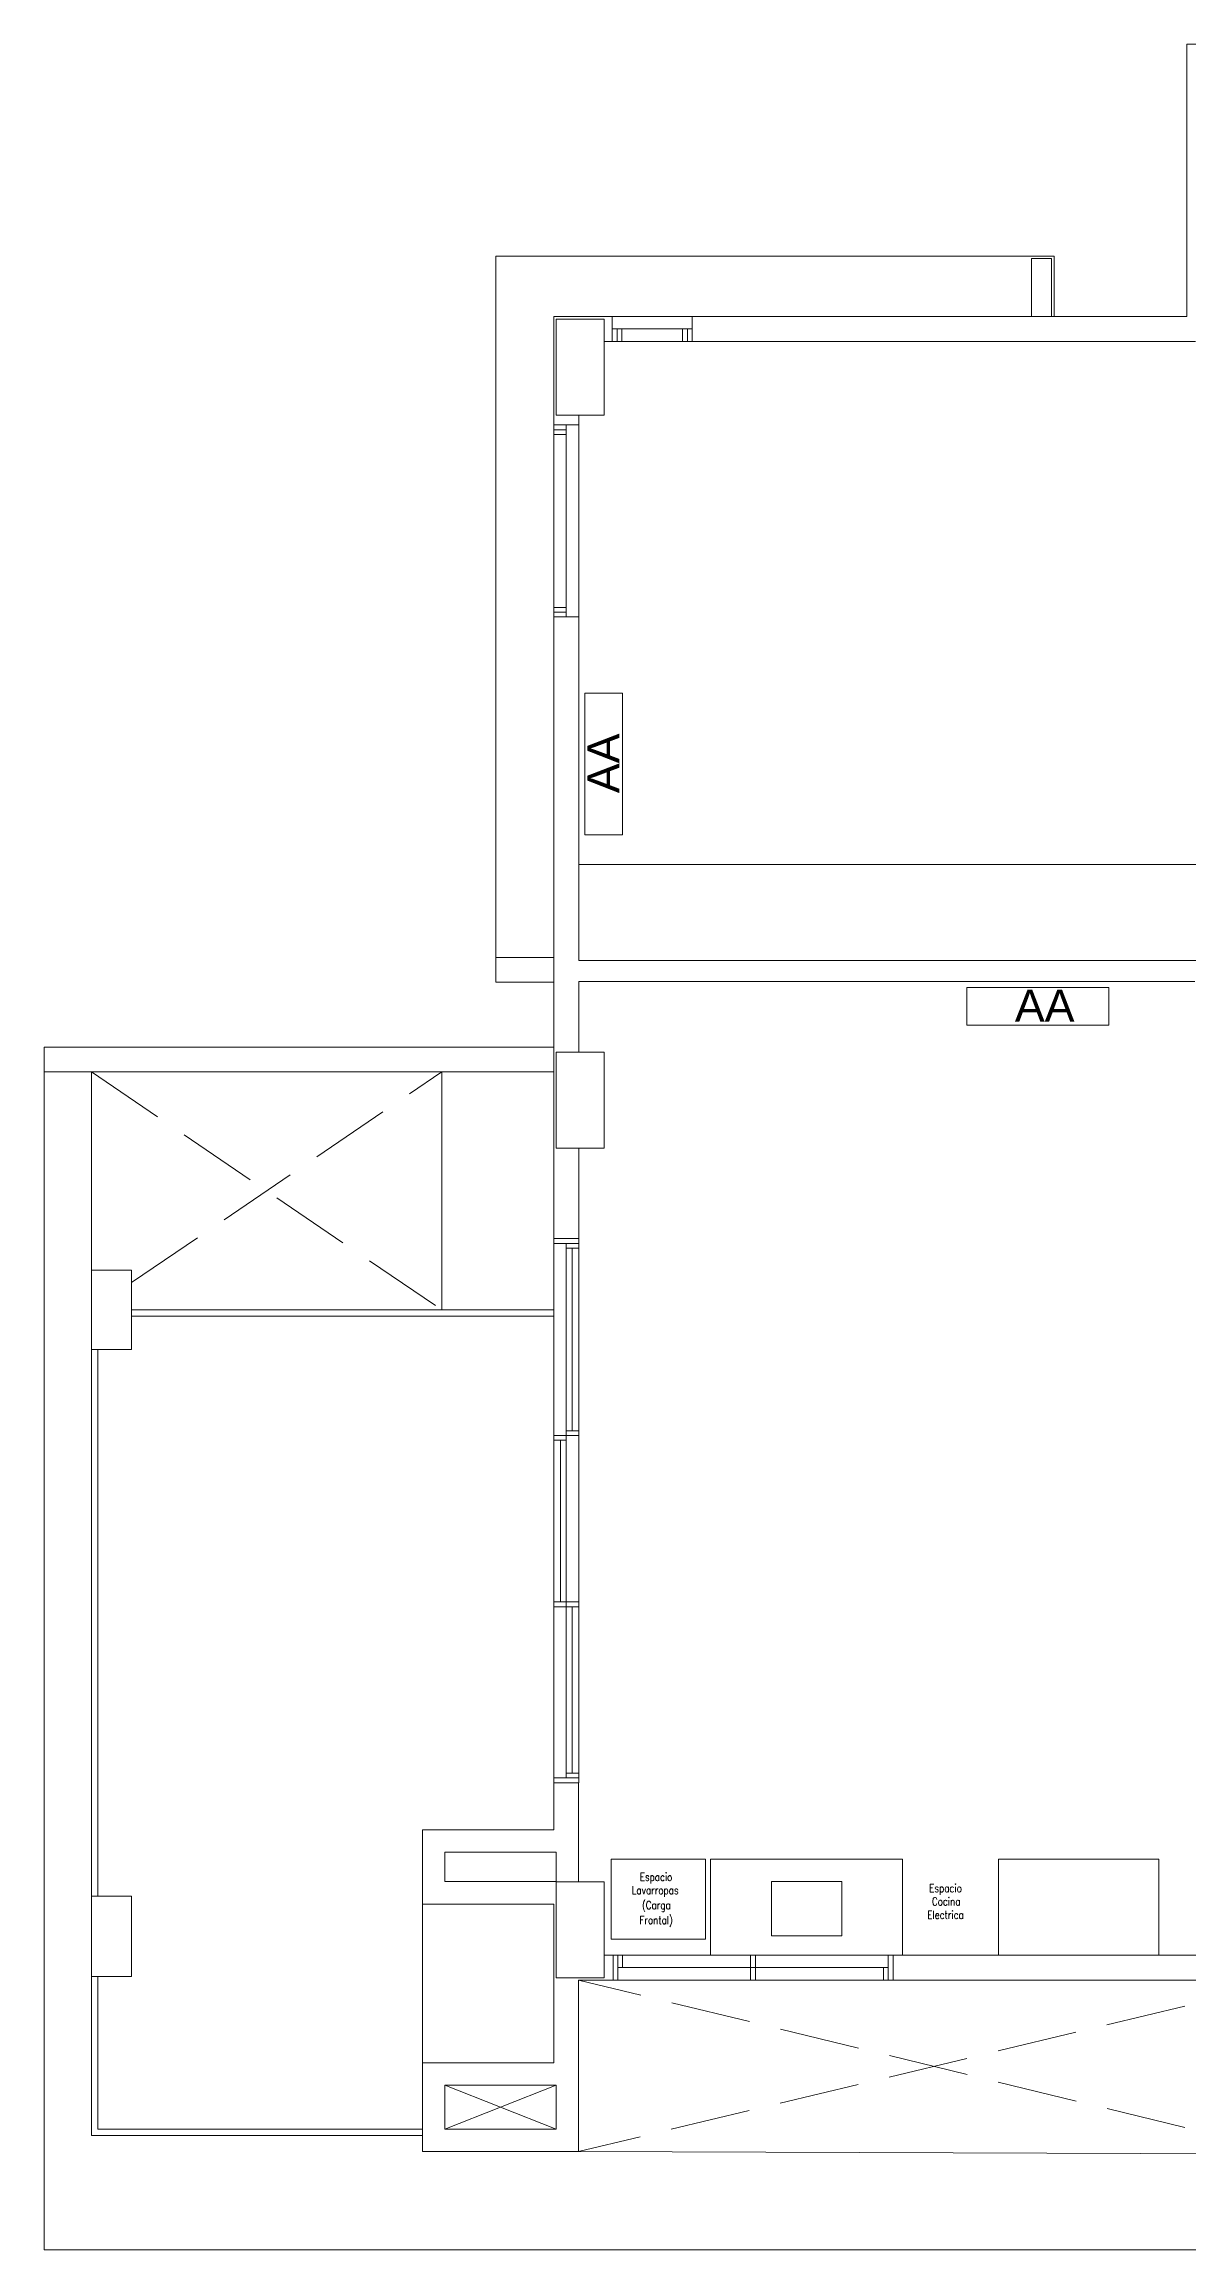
# Model space of a CAD drawing. Header units: millimetres. Extents: x 917 to 1168, y -421 to -23.
# Drawn here: x 996.27 to 1003.41, y -267.03 to -253.25 of the extents above; entities that cross this region are included whole.
import ezdxf

# ---------------------------------------------------------------- set-up
doc = ezdxf.new("R2010")
doc.units = ezdxf.units.MM
doc.header["$LTSCALE"] = 0.1
doc.linetypes.add('CONTINUA', pattern=[0])
doc.linetypes.add('DASHED', pattern=[0.7, 0.5, -0.2])
doc.layers.get('0').update_dxf_attribs({"lineweight": 5})
doc.layers.add('Arq-Equipamiento', color=250, linetype='Continuous', lineweight=5)
doc.styles.add('Romans 1.50', font='romans.shx', dxfattribs={"width": 0.8, "height": 0.15})
doc.styles.get("Standard").update_dxf_attribs({"font": 'arial.ttf'})

# ---------------------------------------------------------------- blocks, each defined once
blk = doc.blocks.new('2-2P F')
at = {"color": 8, "lineweight": 18}
for p, q in [((740.75, -283.88), (740.75, -285.582)), ((740.905, -283.88), (740.75, -283.88)), ((739.765, -285.205), (736.432, -285.205)), ((736.432, -285.205), (736.432, -289.588)), ((739.92, -285.205), (739.765, -285.205)), ((739.905, -285.22), (739.78, -285.22)), ((739.78, -285.22), (739.78, -285.582)), ((739.905, -285.22), (739.905, -285.582)), ((739.92, -285.582), (739.92, -285.205)), ((736.794, -285.582), (736.794, -286.26)), ((737.159, -285.582), (736.794, -285.582)), ((736.809, -285.599), (736.808, -285.599)), ((736.808, -285.599), (736.808, -286.199)), ((736.808, -286.199), (736.808, -285.599)), ((736.808, -285.599), (736.809, -285.599)), ((736.934, -285.599), (736.809, -285.599)), ((736.934, -285.599), (736.934, -285.597)), ((736.95, -285.599), (736.934, -285.599)), ((736.934, -285.599), (737.108, -285.599)), ((737.108, -285.599), (736.95, -285.599)), ((737.108, -285.722), (737.108, -285.599)), ((737.108, -285.599), (737.108, -285.738)), ((737.159, -285.66), (737.159, -285.582)), ((737.159, -285.582), (737.659, -285.582)), ((740.75, -285.582), (737.659, -285.582)), ((737.659, -285.582), (737.659, -285.66)), ((737.108, -285.723), (737.108, -285.722)), ((737.108, -285.735), (737.108, -285.723)), ((737.108, -285.736), (737.108, -285.735)), ((737.108, -285.738), (737.108, -285.736)), ((737.108, -286.199), (737.108, -285.738)), ((737.108, -285.738), (737.159, -285.738)), ((737.159, -285.66), (737.189, -285.66)), ((737.159, -285.738), (737.159, -285.66)), ((737.189, -285.738), (737.159, -285.738)), ((737.189, -285.66), (737.219, -285.66)), ((737.189, -285.738), (737.189, -285.66)), ((737.189, -285.66), (737.189, -285.738)), ((737.219, -285.738), (737.189, -285.738)), ((737.219, -285.66), (737.599, -285.66)), ((737.219, -285.675), (737.219, -285.66)), ((737.219, -285.66), (737.219, -285.738)), ((737.219, -285.738), (737.599, -285.738)), ((737.599, -285.66), (737.599, -285.675)), ((737.599, -285.66), (737.629, -285.66)), ((737.599, -285.738), (737.599, -285.66)), ((737.629, -285.738), (737.599, -285.738)), ((737.629, -285.66), (737.629, -285.738)), ((737.629, -285.66), (737.659, -285.66)), ((737.629, -285.738), (737.629, -285.66)), ((737.659, -285.738), (737.629, -285.738)), ((737.659, -285.66), (737.659, -285.738)), ((737.659, -285.738), (740.805, -285.738)), ((736.794, -286.26), (736.794, -286.29)), ((736.872, -286.26), (736.794, -286.26)), ((736.794, -286.29), (736.794, -286.32)), ((736.872, -286.29), (736.794, -286.29)), ((736.794, -286.29), (736.872, -286.29)), ((736.808, -286.199), (736.809, -286.199)), ((736.95, -286.199), (736.808, -286.199)), ((736.809, -286.199), (736.934, -286.199)), ((736.872, -286.26), (736.95, -286.26)), ((736.872, -286.29), (736.872, -286.26)), ((736.872, -286.32), (736.872, -286.29)), ((736.934, -286.199), (736.935, -286.199)), ((736.935, -286.199), (736.947, -286.199)), ((736.947, -286.199), (736.948, -286.199)), ((736.948, -286.199), (736.95, -286.199)), ((736.95, -286.199), (737.108, -286.199)), ((736.95, -286.26), (736.95, -286.199)), ((736.95, -286.26), (736.95, -287.46)), ((736.794, -286.32), (736.872, -286.32)), ((736.794, -287.4), (736.794, -286.32)), ((736.872, -286.32), (736.857, -286.32)), ((736.872, -287.4), (736.872, -286.32)), ((736.794, -287.4), (736.794, -287.43)), ((736.872, -287.4), (736.794, -287.4)), ((736.857, -287.4), (736.872, -287.4)), ((736.872, -287.43), (736.872, -287.4)), ((736.794, -287.43), (736.872, -287.43)), ((736.794, -287.43), (736.794, -287.46)), ((736.872, -287.43), (736.794, -287.43)), ((736.794, -287.46), (736.794, -291.886)), ((736.794, -287.46), (736.872, -287.46)), ((736.872, -287.46), (736.872, -287.43)), ((736.95, -287.46), (736.872, -287.46)), ((736.95, -289.606), (736.95, -287.46)), ((740.829, -289.006), (736.95, -289.006)), ((736.794, -289.588), (736.432, -289.588)), ((736.432, -289.588), (736.432, -289.743)), ((740.829, -289.606), (736.95, -289.606)), ((736.432, -289.743), (736.794, -289.743)), ((736.95, -290.179), (736.95, -289.738)), ((736.95, -289.738), (740.799, -289.738)), ((733.609, -290.148), (736.794, -290.148)), ((733.609, -290.303), (733.609, -290.148)), ((736.809, -290.179), (736.808, -290.179)), ((736.808, -290.179), (736.808, -290.779)), ((736.808, -290.779), (736.808, -290.179)), ((736.808, -290.179), (736.95, -290.179)), ((736.934, -290.179), (736.809, -290.179)), ((736.935, -290.179), (736.934, -290.179)), ((736.947, -290.179), (736.935, -290.179)), ((736.948, -290.179), (736.947, -290.179)), ((736.95, -290.179), (736.948, -290.179)), ((737.108, -290.179), (736.95, -290.179)), ((737.108, -290.779), (737.108, -290.179)), ((736.794, -290.303), (733.609, -290.303)), ((733.609, -297.665), (733.609, -290.303)), ((733.904, -291.542), (733.904, -290.303)), ((736.094, -291.79), (736.094, -290.303)), ((736.808, -290.779), (736.809, -290.779)), ((736.95, -290.779), (736.808, -290.779)), ((736.809, -290.779), (736.934, -290.779)), ((736.934, -290.779), (736.935, -290.779)), ((736.935, -290.779), (736.947, -290.779)), ((736.947, -290.779), (736.948, -290.779)), ((736.948, -290.779), (736.95, -290.779)), ((736.95, -290.779), (737.108, -290.779)), ((736.95, -291.886), (736.95, -290.779)), ((736.794, -291.375), (736.794, -291.345)), ((736.794, -291.345), (736.95, -291.345)), ((736.95, -291.375), (736.794, -291.375)), ((736.794, -291.375), (736.794, -292.575)), ((736.872, -291.405), (736.872, -291.375)), ((736.872, -291.375), (736.95, -291.375)), ((736.95, -291.345), (736.95, -291.375)), ((736.95, -291.375), (736.95, -291.405)), ((736.95, -291.405), (736.872, -291.405)), ((736.872, -291.405), (736.872, -292.545)), ((736.893, -291.405), (736.908, -291.405)), ((736.908, -291.405), (736.908, -292.545)), ((736.95, -292.545), (736.95, -291.405)), ((734.154, -291.542), (733.904, -291.542)), ((733.904, -291.542), (733.904, -292.037)), ((734.154, -292.037), (734.154, -291.542)), ((734.154, -291.79), (736.794, -291.79)), ((734.154, -291.83), (736.794, -291.83)), ((733.904, -292.037), (734.154, -292.037)), ((733.904, -295.455), (733.904, -292.037)), ((733.944, -295.455), (733.944, -292.037)), ((736.794, -292.605), (736.794, -292.575)), ((736.794, -292.575), (736.872, -292.575)), ((736.872, -292.605), (736.794, -292.605)), ((736.794, -292.605), (736.794, -293.615)), ((736.836, -293.615), (736.836, -292.605)), ((736.836, -292.605), (736.852, -292.605)), ((736.872, -292.575), (736.872, -292.545)), ((736.872, -292.545), (736.95, -292.545)), ((736.872, -292.575), (736.872, -292.605)), ((736.95, -292.575), (736.872, -292.575)), ((736.872, -293.615), (736.872, -292.605)), ((736.908, -292.545), (736.893, -292.545)), ((736.95, -292.545), (736.95, -292.575)), ((736.95, -293.615), (736.95, -292.575)), ((736.794, -293.645), (736.794, -293.615)), ((736.794, -293.615), (736.872, -293.615)), ((736.872, -293.645), (736.794, -293.645)), ((736.794, -293.645), (736.794, -294.715)), ((736.852, -293.615), (736.836, -293.615)), ((736.872, -293.615), (736.872, -293.645)), ((736.872, -293.645), (736.872, -293.615)), ((736.872, -293.615), (736.95, -293.615)), ((736.95, -293.645), (736.872, -293.645)), ((736.872, -293.645), (736.872, -294.685)), ((736.909, -294.685), (736.909, -293.645)), ((736.909, -293.645), (736.924, -293.645)), ((736.95, -293.615), (736.95, -293.645)), ((736.95, -294.685), (736.95, -293.645)), ((736.872, -294.715), (736.872, -294.685)), ((736.872, -294.685), (736.95, -294.685)), ((736.924, -294.685), (736.909, -294.685)), ((736.95, -294.685), (736.95, -294.715)), ((736.794, -294.745), (736.794, -294.715)), ((736.794, -294.715), (736.95, -294.715)), ((736.794, -294.745), (736.794, -295.04)), ((736.95, -294.745), (736.794, -294.745)), ((736.95, -294.715), (736.872, -294.715)), ((736.948, -295.365), (736.948, -294.745)), ((736.95, -294.715), (736.95, -294.745)), ((735.973, -295.04), (736.794, -295.04)), ((735.973, -295.503), (735.973, -295.04)), ((736.809, -295.18), (736.113, -295.18)), ((736.113, -295.18), (736.113, -295.363)), ((736.809, -295.363), (736.809, -295.18)), ((737.773, -295.822), (737.773, -295.222)), ((737.773, -295.222), (738.974, -295.222)), ((738.974, -295.222), (738.974, -295.822)), ((739.574, -295.822), (739.574, -295.222)), ((739.574, -295.222), (740.574, -295.222)), ((740.574, -295.222), (740.574, -295.822)), ((735.973, -295.348), (735.973, -295.503)), ((736.113, -295.363), (736.809, -295.363)), ((736.809, -295.365), (736.808, -295.365)), ((736.808, -295.365), (736.808, -295.488)), ((736.934, -295.365), (736.809, -295.365)), ((736.809, -295.365), (736.95, -295.365)), ((736.935, -295.365), (736.934, -295.365)), ((736.947, -295.365), (736.935, -295.365)), ((736.948, -295.365), (736.947, -295.365)), ((736.95, -295.365), (736.948, -295.365)), ((737.108, -295.365), (736.95, -295.365)), ((737.108, -295.822), (737.108, -295.365)), ((738.154, -295.362), (738.154, -295.702)), ((738.594, -295.362), (738.154, -295.362)), ((738.594, -295.702), (738.594, -295.362)), ((734.154, -295.455), (733.904, -295.455)), ((733.904, -295.455), (733.904, -295.955)), ((734.154, -295.955), (734.154, -295.455)), ((735.973, -295.503), (736.794, -295.503)), ((735.973, -295.503), (735.973, -296.495)), ((736.794, -295.503), (736.794, -296.495)), ((736.808, -295.488), (736.808, -295.9)), ((736.808, -295.965), (736.808, -295.488)), ((738.154, -295.702), (738.594, -295.702)), ((736.808, -295.9), (736.808, -295.965)), ((737.108, -295.824), (737.108, -295.822)), ((737.164, -295.822), (737.108, -295.822)), ((737.108, -295.822), (737.108, -295.965)), ((737.108, -295.825), (737.108, -295.824)), ((737.108, -295.837), (737.108, -295.825)), ((737.108, -295.838), (737.108, -295.837)), ((737.108, -295.963), (737.108, -295.838)), ((737.164, -295.822), (737.194, -295.822)), ((737.164, -295.978), (737.164, -295.822)), ((737.194, -295.822), (737.194, -295.978)), ((737.194, -295.822), (737.224, -295.822)), ((737.194, -295.9), (737.194, -295.822)), ((737.224, -295.9), (737.194, -295.9)), ((737.224, -295.822), (738.024, -295.822)), ((737.224, -295.842), (737.224, -295.822)), ((737.224, -295.822), (737.224, -295.9)), ((737.224, -295.9), (738.024, -295.9)), ((738.024, -295.822), (738.024, -295.842)), ((738.024, -295.822), (738.054, -295.822)), ((738.024, -295.9), (738.024, -295.822)), ((738.024, -295.9), (738.054, -295.9)), ((738.024, -295.978), (738.024, -295.9)), ((738.054, -295.9), (738.024, -295.9)), ((738.884, -295.822), (738.054, -295.822)), ((738.054, -295.822), (738.054, -295.9)), ((738.054, -295.9), (738.854, -295.9)), ((738.054, -295.92), (738.054, -295.9)), ((738.054, -295.9), (738.054, -295.978)), ((738.854, -295.9), (738.854, -295.92)), ((738.854, -295.9), (738.884, -295.9)), ((738.854, -295.978), (738.854, -295.9)), ((738.884, -295.822), (738.914, -295.822)), ((738.884, -295.978), (738.884, -295.822)), ((738.884, -295.9), (738.884, -295.978)), ((741.474, -295.822), (738.914, -295.822)), ((738.914, -295.822), (738.914, -295.978)), ((733.904, -295.955), (734.154, -295.955)), ((733.904, -296.95), (733.904, -295.955)), ((733.944, -296.91), (733.944, -295.955)), ((736.808, -295.965), (736.809, -295.965)), ((737.108, -295.965), (736.808, -295.965)), ((736.809, -295.965), (736.934, -295.965)), ((736.934, -295.965), (736.948, -295.965)), ((736.948, -295.965), (736.949, -295.965)), ((736.949, -295.965), (737.108, -295.965)), ((736.949, -295.978), (737.164, -295.978)), ((736.949, -297.05), (736.949, -295.978)), ((737.108, -295.965), (737.108, -295.963)), ((737.194, -295.978), (737.164, -295.978)), ((737.194, -295.978), (738.024, -295.978)), ((738.054, -295.978), (738.024, -295.978)), ((738.054, -295.978), (738.854, -295.978)), ((738.884, -295.978), (738.854, -295.978)), ((738.914, -295.978), (738.884, -295.978)), ((738.914, -295.978), (741.418, -295.978)), ((735.973, -296.495), (735.973, -297.05)), ((736.794, -296.495), (735.973, -296.495)), ((736.113, -296.91), (736.113, -296.635)), ((736.113, -296.635), (736.809, -296.635)), ((736.113, -296.635), (736.809, -296.91)), ((736.113, -296.91), (736.809, -296.635)), ((736.809, -296.635), (736.809, -296.91)), ((735.973, -296.91), (733.944, -296.91)), ((736.809, -296.91), (736.113, -296.91)), ((735.973, -296.95), (733.904, -296.95)), ((735.973, -297.05), (736.949, -297.05)), ((736.949, -297.05), (741.418, -297.065)), ((745.437, -297.665), (733.609, -297.665))]:
    blk.add_line(p, q, dxfattribs=at)
at = {"color": 8, "linetype": 'DASHED', "lineweight": 18, "ltscale": 10}
for p, q in [((733.904, -290.303), (736.094, -291.79)), ((734.154, -291.62), (736.094, -290.303)), ((741.418, -295.978), (736.949, -297.05)), ((741.418, -297.065), (736.949, -295.978))]:
    blk.add_line(p, q, dxfattribs=at)
at = {"color": 8, "lineweight": 18}
blk.add_lwpolyline([(737.742, -295.222), (737.152, -295.222), (737.152, -295.722), (737.742, -295.722)], close=True, dxfattribs=at)
at = {"layer": 'Arq-Equipamiento', "color": 8, "linetype": 'CONTINUA', "lineweight": 18}
for points in [[(737.223, -287.936), (736.988, -287.936), (736.988, -288.821), (737.223, -288.821)], [(740.262, -289.776), (739.376, -289.776), (739.376, -290.011), (740.262, -290.011)]]:
    blk.add_lwpolyline(points, close=True, dxfattribs=at)
at = {"color": 8, "lineweight": 18, "style": 'Romans 1.50', "width": 0.8}
for s, p in [('Lavarropas', (737.281, -295.442)), ('Espacio', (737.331, -295.359)), ('Espacio', (739.14, -295.429)), ('(Carga', (737.345, -295.535)), ('Cocina', (739.157, -295.512)), ('Frontal)', (737.329, -295.628)), ('Electrica', (739.128, -295.596))]:
    blk.add_text(s, height=0.05, dxfattribs=at).set_placement(p)
at = {"color": 8, "lineweight": 18, "insert": (737.003, -288.561), "char_height": 0.2, "attachment_point": 1, "rotation": 90}
blk.add_mtext_dynamic_manual_height_columns('AA', width=1, gutter_width=12.5, heights=[0], dxfattribs=at)
at = {"color": 8, "lineweight": 18, "insert": (740.048, -289.789), "char_height": 0.2, "attachment_point": 3}
blk.add_mtext_dynamic_manual_height_columns('AA', width=1, gutter_width=12.5, heights=[0], dxfattribs=at)

msp = doc.modelspace()

# ---------------------------------------------------------------- block references
at = {"color": 2, "linetype": 'CONTINUA', "lineweight": 13}
msp.add_blockref('2-2P F', (262.657, 30.635), dxfattribs=at)

doc.saveas('drawing.dxf')
